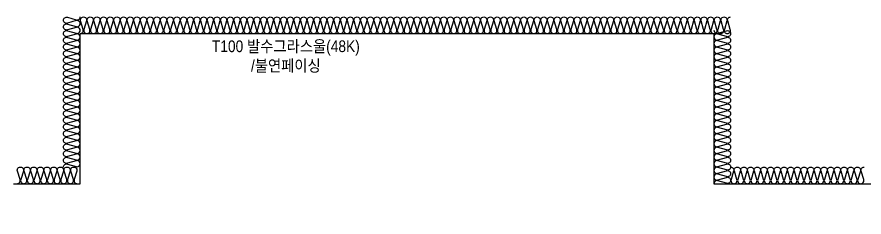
# Model space of a CAD drawing. Header units: millimetres. Extents: x 19868 to 801382, y -4805 to 85279.
# Drawn here: x 538459 to 543538, y 51179 to 52379 of the extents above; entities that cross this region are included whole.
import ezdxf
from ezdxf.enums import TextEntityAlignment as Align

# ---------------------------------------------------------------- set-up
doc = ezdxf.new("R2010")
doc.units = ezdxf.units.MM
doc.header["$LTSCALE"] = 250
doc.layers.add('ISL', color=251, linetype='Continuous')
doc.layers.add('NOPLOT-단열', color=225, linetype='Continuous', plot=False)
doc.styles.add('Gdim', font='')
doc.styles.get('Gdim').set_extended_font_data('Dotum')

msp = doc.modelspace()

# ---------------------------------------------------------------- linework, layer by layer
at = {"layer": 'ISL'}
for points in [[(538738.2, 51479, -0.509267), (538762.4, 51496.6), (538814, 51481.3, 1.372593), (538814, 51516.6), (538762.4, 51501.3, -0.509267), (538738.2, 51519, -0.509267), (538762.4, 51536.6), (538814, 51521.3, 1.372593), (538814, 51556.6), (538762.4, 51541.3, -0.509267), (538738.2, 51559, -0.509267), (538762.4, 51576.6), (538814, 51561.3, 1.372593), (538814, 51596.6), (538762.4, 51581.3, -0.509267), (538738.2, 51599, -0.509267), (538762.4, 51616.6), (538814, 51601.3, 1.372593), (538814, 51636.6), (538762.4, 51621.3, -0.509267), (538738.2, 51639, -0.509267), (538762.4, 51656.6), (538814, 51641.3, 1.372593), (538814, 51676.6), (538762.4, 51661.3, -0.509267), (538738.2, 51679, -0.509267), (538762.4, 51696.6), (538814, 51681.3, 1.372593), (538814, 51716.6), (538762.4, 51701.3, -0.509267), (538738.2, 51719, -0.509267), (538762.4, 51736.6), (538814, 51721.3, 1.372593), (538814, 51756.6), (538762.4, 51741.3, -0.509267), (538738.2, 51759, -0.509267), (538762.4, 51776.6), (538814, 51761.3, 1.372593), (538814, 51796.6), (538762.4, 51781.3, -0.509267), (538738.2, 51799, -0.509267), (538762.4, 51816.6), (538814, 51801.3, 1.372593), (538814, 51836.6), (538762.4, 51821.3, -0.509267), (538738.2, 51839, -0.509267), (538762.4, 51856.6), (538814, 51841.3, 1.372593), (538814, 51876.6), (538762.4, 51861.3, -0.509267), (538738.2, 51879, -0.509267), (538762.4, 51896.6), (538814, 51881.3, 1.372593), (538814, 51916.6), (538762.4, 51901.3, -0.509267), (538738.2, 51919, -0.509267), (538762.4, 51936.6), (538814, 51921.3, 1.372593), (538814, 51956.6), (538762.4, 51941.3, -0.509267), (538738.2, 51959, -0.509267), (538762.4, 51976.6), (538814, 51961.3, 1.372593), (538814, 51996.6), (538762.4, 51981.3, -0.509267), (538738.2, 51999, -0.509267), (538762.4, 52016.6), (538814, 52001.3, 1.372593), (538814, 52036.6), (538762.4, 52021.3, -0.509267), (538738.2, 52039, -0.509267), (538762.4, 52056.6), (538814, 52041.3, 1.372593), (538814, 52076.6), (538762.4, 52061.3, -0.509267), (538738.2, 52079, -0.509267), (538762.4, 52096.6), (538814, 52081.3, 1.372593), (538814, 52116.6), (538762.4, 52101.3, -0.509267), (538738.2, 52119, -0.509267), (538762.4, 52136.6), (538814, 52121.3, 1.372593), (538814, 52156.6), (538762.4, 52141.3, -0.509267), (538738.2, 52159, -0.509267), (538762.4, 52176.6), (538814, 52161.3, 1.372593), (538814, 52196.6), (538762.4, 52181.3, -0.509267), (538738.2, 52199, -0.509267), (538762.4, 52216.6), (538814, 52201.3, 1.372593), (538814, 52236.6), (538762.4, 52221.3, -0.509267), (538738.2, 52239, -0.509267), (538762.4, 52256.6), (538814, 52241.3, 1.372593), (538814, 52276.6), (538762.4, 52261.3, -0.509267), (538738.2, 52279, -0.509267), (538762.4, 52296.6), (538814, 52281.3, 1.372593), (538814, 52316.6), (538762.4, 52301.3, -0.509267), (538738.2, 52319, -0.509267), (538762.4, 52336.6), (538814, 52321.3, 1.372593), (538814, 52356.6), (538762.4, 52341.3, -0.509267), (538738.2, 52359, -0.509267), (538762.4, 52376.6), (538814, 52361.3, 0.508361), (538838.2, 52378.9, 0.508361)], [(538838.2, 52278.9, 0.509267), (538855.9, 52303.2), (538840.6, 52354.7, -1.372593), (538875.9, 52354.7), (538860.6, 52303.2, 0.509267), (538878.2, 52278.9, 0.509267), (538895.9, 52303.2), (538880.6, 52354.7, -1.372593), (538915.9, 52354.7), (538900.6, 52303.2, 0.509267), (538918.2, 52278.9, 0.509267), (538935.9, 52303.2), (538920.6, 52354.7, -1.372593), (538955.9, 52354.7), (538940.6, 52303.2, 0.509267), (538958.2, 52278.9, 0.509267), (538975.9, 52303.2), (538960.6, 52354.7, -1.372593), (538995.9, 52354.7), (538980.6, 52303.2, 0.509267), (538998.2, 52278.9, 0.509267), (539015.9, 52303.2), (539000.6, 52354.7, -1.372593), (539035.9, 52354.7), (539020.6, 52303.2, 0.509267), (539038.2, 52278.9, 0.509267), (539055.9, 52303.2), (539040.6, 52354.7, -1.372593), (539075.9, 52354.7), (539060.6, 52303.2, 0.509267), (539078.2, 52278.9, 0.509267), (539095.9, 52303.2), (539080.6, 52354.7, -1.372593), (539115.9, 52354.7), (539100.6, 52303.2, 0.509267), (539118.2, 52278.9, 0.509267), (539135.9, 52303.2), (539120.6, 52354.7, -1.372593), (539155.9, 52354.7), (539140.6, 52303.2, 0.509267), (539158.2, 52278.9, 0.509267), (539175.9, 52303.2), (539160.6, 52354.7, -1.372593), (539195.9, 52354.7), (539180.6, 52303.2, 0.509267), (539198.2, 52278.9, 0.509267), (539215.9, 52303.2), (539200.6, 52354.7, -1.372593), (539235.9, 52354.7), (539220.6, 52303.2, 0.509267), (539238.2, 52278.9, 0.509267), (539255.9, 52303.2), (539240.6, 52354.7, -1.372593), (539275.9, 52354.7), (539260.6, 52303.2, 0.509267), (539278.2, 52278.9, 0.509267), (539295.9, 52303.2), (539280.6, 52354.7, -1.372593), (539315.9, 52354.7), (539300.6, 52303.2, 0.509267), (539318.2, 52278.9, 0.509267), (539335.9, 52303.2), (539320.6, 52354.7, -1.372593), (539355.9, 52354.7), (539340.6, 52303.2, 0.509267), (539358.2, 52278.9, 0.509267), (539375.9, 52303.2), (539360.6, 52354.7, -1.372593), (539395.9, 52354.7), (539380.6, 52303.2, 0.509267), (539398.2, 52278.9, 0.509267), (539415.9, 52303.2), (539400.6, 52354.7, -1.372593), (539435.9, 52354.7), (539420.6, 52303.2, 0.509267), (539438.2, 52278.9, 0.509267), (539455.9, 52303.2), (539440.6, 52354.7, -1.372593), (539475.9, 52354.7), (539460.6, 52303.2, 0.509267), (539478.2, 52278.9, 0.509267), (539495.9, 52303.2), (539480.6, 52354.7, -1.372593), (539515.9, 52354.7), (539500.6, 52303.2, 0.509267), (539518.2, 52278.9, 0.509267), (539535.9, 52303.2), (539520.6, 52354.7, -1.372593), (539555.9, 52354.7), (539540.6, 52303.2, 0.509267), (539558.2, 52278.9, 0.509267), (539575.9, 52303.2), (539560.6, 52354.7, -1.372593), (539595.9, 52354.7), (539580.6, 52303.2, 0.509267), (539598.2, 52278.9, 0.509267), (539615.9, 52303.2), (539600.6, 52354.7, -1.372593), (539635.9, 52354.7), (539620.6, 52303.2, 0.509267), (539638.2, 52278.9, 0.509267), (539655.9, 52303.2), (539640.6, 52354.7, -1.372593), (539675.9, 52354.7), (539660.6, 52303.2, 0.509267), (539678.2, 52278.9, 0.509267), (539695.9, 52303.2), (539680.6, 52354.7, -1.372593), (539715.9, 52354.7), (539700.6, 52303.2, 0.509267), (539718.2, 52278.9, 0.509267), (539735.9, 52303.2), (539720.6, 52354.7, -1.372593), (539755.9, 52354.7), (539740.6, 52303.2, 0.509267), (539758.2, 52278.9, 0.509267), (539775.9, 52303.2), (539760.6, 52354.7, -1.372593), (539795.9, 52354.7), (539780.6, 52303.2, 0.509267), (539798.2, 52278.9, 0.509267), (539815.9, 52303.2), (539800.6, 52354.7, -1.372593), (539835.9, 52354.7), (539820.6, 52303.2, 0.509267), (539838.2, 52278.9, 0.509267), (539855.9, 52303.2), (539840.6, 52354.7, -1.372593), (539875.9, 52354.7), (539860.6, 52303.2, 0.509267), (539878.2, 52278.9, 0.509267), (539895.9, 52303.2), (539880.6, 52354.7, -1.372593), (539915.9, 52354.7), (539900.6, 52303.2, 0.509267), (539918.2, 52278.9, 0.509267), (539935.9, 52303.2), (539920.6, 52354.7, -1.372593), (539955.9, 52354.7), (539940.6, 52303.2, 0.509267), (539958.2, 52278.9, 0.509267), (539975.9, 52303.2), (539960.6, 52354.7, -1.372593), (539995.9, 52354.7), (539980.6, 52303.2, 0.509267), (539998.2, 52278.9, 0.509267), (540015.9, 52303.2), (540000.6, 52354.7, -1.372593), (540035.9, 52354.7), (540020.6, 52303.2, 0.509267), (540038.2, 52278.9, 0.509267), (540055.9, 52303.2), (540040.6, 52354.7, -1.372593), (540075.9, 52354.7), (540060.6, 52303.2, 0.509267), (540078.2, 52278.9, 0.509267), (540095.9, 52303.2), (540080.6, 52354.7, -1.372593), (540115.9, 52354.7), (540100.6, 52303.2, 0.509267), (540118.2, 52278.9, 0.509267), (540135.9, 52303.2), (540120.6, 52354.7, -1.372593), (540155.9, 52354.7), (540140.6, 52303.2, 0.509267), (540158.2, 52278.9, 0.509267), (540175.9, 52303.2), (540160.6, 52354.7, -1.372593), (540195.9, 52354.7), (540180.6, 52303.2, 0.509267), (540198.2, 52278.9, 0.509267), (540215.9, 52303.2), (540200.6, 52354.7, -1.372593), (540235.9, 52354.7), (540220.6, 52303.2, 0.509267), (540238.2, 52278.9, 0.509267), (540255.9, 52303.2), (540240.6, 52354.7, -1.372593), (540275.9, 52354.7), (540260.6, 52303.2, 0.509267), (540278.2, 52278.9, 0.509267), (540295.9, 52303.2), (540280.6, 52354.7, -1.372593), (540315.9, 52354.7), (540300.6, 52303.2, 0.509267), (540318.2, 52278.9, 0.509267), (540335.9, 52303.2), (540320.6, 52354.7, -1.372593), (540355.9, 52354.7), (540340.6, 52303.2, 0.509267), (540358.2, 52278.9, 0.509267), (540375.9, 52303.2), (540360.6, 52354.7, -1.372593), (540395.9, 52354.7), (540380.6, 52303.2, 0.509267), (540398.2, 52278.9, 0.509267), (540415.9, 52303.2), (540400.6, 52354.7, -1.372593), (540435.9, 52354.7), (540420.6, 52303.2, 0.509267), (540438.2, 52278.9, 0.509267), (540455.9, 52303.2), (540440.6, 52354.7, -1.372593), (540475.9, 52354.7), (540460.6, 52303.2, 0.509267), (540478.2, 52278.9, 0.509267), (540495.9, 52303.2), (540480.6, 52354.7, -1.372593), (540515.9, 52354.7), (540500.6, 52303.2, 0.509267), (540518.2, 52278.9, 0.509267), (540535.9, 52303.2), (540520.6, 52354.7, -1.372593), (540555.9, 52354.7), (540540.6, 52303.2, 0.509267), (540558.2, 52278.9, 0.509267), (540575.9, 52303.2), (540560.6, 52354.7, -1.372593), (540595.9, 52354.7), (540580.6, 52303.2, 0.509267), (540598.2, 52278.9, 0.509267), (540615.9, 52303.2), (540600.6, 52354.7, -1.372593), (540635.9, 52354.7), (540620.6, 52303.2, 0.509267), (540638.2, 52278.9, 0.509267), (540655.9, 52303.2), (540640.6, 52354.7, -1.372593), (540675.9, 52354.7), (540660.6, 52303.2, 0.509267), (540678.2, 52278.9, 0.509267), (540695.9, 52303.2), (540680.6, 52354.7, -1.372593), (540715.9, 52354.7), (540700.6, 52303.2, 0.509267), (540718.2, 52278.9, 0.509267), (540735.9, 52303.2), (540720.6, 52354.7, -1.372593), (540755.9, 52354.7), (540740.6, 52303.2, 0.509267), (540758.2, 52278.9, 0.509267), (540775.9, 52303.2), (540760.6, 52354.7, -1.372593), (540795.9, 52354.7), (540780.6, 52303.2, 0.509267), (540798.2, 52278.9, 0.509267), (540815.9, 52303.2), (540800.6, 52354.7, -1.372593), (540835.9, 52354.7), (540820.6, 52303.2, 0.509267), (540838.2, 52278.9, 0.509267), (540855.9, 52303.2), (540840.6, 52354.7, -1.372593), (540875.9, 52354.7), (540860.6, 52303.2, 0.509267), (540878.2, 52278.9, 0.509267), (540895.9, 52303.2), (540880.6, 52354.7, -1.372593), (540915.9, 52354.7), (540900.6, 52303.2, 0.509267), (540918.2, 52278.9, 0.509267), (540935.9, 52303.2), (540920.6, 52354.7, -1.372593), (540955.9, 52354.7), (540940.6, 52303.2, 0.509267), (540958.2, 52278.9, 0.509267), (540975.9, 52303.2), (540960.6, 52354.7, -1.372593), (540995.9, 52354.7), (540980.6, 52303.2, 0.509267), (540998.2, 52278.9, 0.509267), (541015.9, 52303.2), (541000.6, 52354.7, -1.372593), (541035.9, 52354.7), (541020.6, 52303.2, 0.509267), (541038.2, 52278.9, 0.509267), (541055.9, 52303.2), (541040.6, 52354.7, -1.372593), (541075.9, 52354.7), (541060.6, 52303.2, 0.509267), (541078.2, 52278.9, 0.509267), (541095.9, 52303.2), (541080.6, 52354.7, -1.372593), (541115.9, 52354.7), (541100.6, 52303.2, 0.509267), (541118.2, 52278.9, 0.509267), (541135.9, 52303.2), (541120.6, 52354.7, -1.372593), (541155.9, 52354.7), (541140.6, 52303.2, 0.509267), (541158.2, 52278.9, 0.509267), (541175.9, 52303.2), (541160.6, 52354.7, -1.372593), (541195.9, 52354.7), (541180.6, 52303.2, 0.509267), (541198.2, 52278.9, 0.509267), (541215.9, 52303.2), (541200.6, 52354.7, -1.372593), (541235.9, 52354.7), (541220.6, 52303.2, 0.509267), (541238.2, 52278.9, 0.509267), (541255.9, 52303.2), (541240.6, 52354.7, -1.372593), (541275.9, 52354.7), (541260.6, 52303.2, 0.509267), (541278.2, 52278.9, 0.509267), (541295.9, 52303.2), (541280.6, 52354.7, -1.372593), (541315.9, 52354.7), (541300.6, 52303.2, 0.509267), (541318.2, 52278.9, 0.509267), (541335.9, 52303.2), (541320.6, 52354.7, -1.372593), (541355.9, 52354.7), (541340.6, 52303.2, 0.509267), (541358.2, 52278.9, 0.509267), (541375.9, 52303.2), (541360.6, 52354.7, -1.372593), (541395.9, 52354.7), (541380.6, 52303.2, 0.509267), (541398.2, 52278.9, 0.509267), (541415.9, 52303.2), (541400.6, 52354.7, -1.372593), (541435.9, 52354.7), (541420.6, 52303.2, 0.509267), (541438.2, 52278.9, 0.509267), (541455.9, 52303.2), (541440.6, 52354.7, -1.372593), (541475.9, 52354.7), (541460.6, 52303.2, 0.509267), (541478.2, 52278.9, 0.509267), (541495.9, 52303.2), (541480.6, 52354.7, -1.372593), (541515.9, 52354.7), (541500.6, 52303.2, 0.509267), (541518.2, 52278.9, 0.509267), (541535.9, 52303.2), (541520.6, 52354.7, -1.372593), (541555.9, 52354.7), (541540.6, 52303.2, 0.509267), (541558.2, 52278.9, 0.509267), (541575.9, 52303.2), (541560.6, 52354.7, -1.372593), (541595.9, 52354.7), (541580.6, 52303.2, 0.509267), (541598.2, 52278.9, 0.509267), (541615.9, 52303.2), (541600.6, 52354.7, -1.372593), (541635.9, 52354.7), (541620.6, 52303.2, 0.509267), (541638.2, 52278.9, 0.509267), (541655.9, 52303.2), (541640.6, 52354.7, -1.372593), (541675.9, 52354.7), (541660.6, 52303.2, 0.509267), (541678.2, 52278.9, 0.509267), (541695.9, 52303.2), (541680.6, 52354.7, -1.372593), (541715.9, 52354.7), (541700.6, 52303.2, 0.509267), (541718.2, 52278.9, 0.509267), (541735.9, 52303.2), (541720.6, 52354.7, -1.372593), (541755.9, 52354.7), (541740.6, 52303.2, 0.509267), (541758.2, 52278.9, 0.509267), (541775.9, 52303.2), (541760.6, 52354.7, -1.372593), (541795.9, 52354.7), (541780.6, 52303.2, 0.509267), (541798.2, 52278.9, 0.509267), (541815.9, 52303.2), (541800.6, 52354.7, -1.372593), (541835.9, 52354.7), (541820.6, 52303.2, 0.509267), (541838.2, 52278.9, 0.509267), (541855.9, 52303.2), (541840.6, 52354.7, -1.372593), (541875.9, 52354.7), (541860.6, 52303.2, 0.509267), (541878.2, 52278.9, 0.509267), (541895.9, 52303.2), (541880.6, 52354.7, -1.372593), (541915.9, 52354.7), (541900.6, 52303.2, 0.509267), (541918.2, 52278.9, 0.509267), (541935.9, 52303.2), (541920.6, 52354.7, -1.372593), (541955.9, 52354.7), (541940.6, 52303.2, 0.509267), (541958.2, 52278.9, 0.509267), (541975.9, 52303.2), (541960.6, 52354.7, -1.372593), (541995.9, 52354.7), (541980.6, 52303.2, 0.509267), (541998.2, 52278.9, 0.509267), (542015.9, 52303.2), (542000.6, 52354.7, -1.372593), (542035.9, 52354.7), (542020.6, 52303.2, 0.509267), (542038.2, 52278.9, 0.509267), (542055.9, 52303.2), (542040.6, 52354.7, -1.372593), (542075.9, 52354.7), (542060.6, 52303.2, 0.509267), (542078.2, 52278.9, 0.509267), (542095.9, 52303.2), (542080.6, 52354.7, -1.372593), (542115.9, 52354.7), (542100.6, 52303.2, 0.509267), (542118.2, 52278.9, 0.509267), (542135.9, 52303.2), (542120.6, 52354.7, -1.372593), (542155.9, 52354.7), (542140.6, 52303.2, 0.509267), (542158.2, 52278.9, 0.509267), (542175.9, 52303.2), (542160.6, 52354.7, -1.372593), (542195.9, 52354.7), (542180.6, 52303.2, 0.509267), (542198.2, 52278.9, 0.509267), (542215.9, 52303.2), (542200.6, 52354.7, -1.372593), (542235.9, 52354.7), (542220.6, 52303.2, 0.509267), (542238.2, 52278.9, 0.509267), (542255.9, 52303.2), (542240.6, 52354.7, -1.372593), (542275.9, 52354.7), (542260.6, 52303.2, 0.509267), (542278.2, 52278.9, 0.509267), (542295.9, 52303.2), (542280.6, 52354.7, -1.372593), (542315.9, 52354.7), (542300.6, 52303.2, 0.509267), (542318.2, 52278.9, 0.509267), (542335.9, 52303.2), (542320.6, 52354.7, -1.372593), (542355.9, 52354.7), (542340.6, 52303.2, 0.509267), (542358.2, 52278.9, 0.509267), (542375.9, 52303.2), (542360.6, 52354.7, -1.372593), (542395.9, 52354.7), (542380.6, 52303.2, 0.509267), (542398.2, 52278.9, 0.509267), (542415.9, 52303.2), (542400.6, 52354.7, -1.372593), (542435.9, 52354.7), (542420.6, 52303.2, 0.509267), (542438.2, 52278.9, 0.509267), (542455.9, 52303.2), (542440.6, 52354.7, -1.372593), (542475.9, 52354.7), (542460.6, 52303.2, 0.509267), (542478.2, 52278.9, 0.509267), (542495.9, 52303.2), (542480.6, 52354.7, -1.372593), (542515.9, 52354.7), (542500.6, 52303.2, 0.509267), (542518.2, 52278.9, 0.509267), (542535.9, 52303.2), (542520.6, 52354.7, -1.372593), (542555.9, 52354.7), (542540.6, 52303.2, 0.509267), (542558.2, 52278.9, 0.509267), (542575.9, 52303.2), (542560.6, 52354.7, -1.372593), (542595.9, 52354.7), (542580.6, 52303.2, 0.509267), (542598.2, 52278.9, 0.509267), (542615.9, 52303.2), (542600.6, 52354.7, -1.372593), (542635.9, 52354.7), (542620.6, 52303.2, 0.509267), (542638.2, 52278.9, 0.509267), (542655.9, 52303.2), (542640.6, 52354.7, -1.372593), (542675.9, 52354.7), (542660.6, 52303.2, 0.509267), (542678.2, 52278.9, 0.509267), (542695.9, 52303.2), (542680.6, 52354.7, -1.372593), (542715.9, 52354.7), (542700.6, 52303.2, 0.509267), (542718.2, 52278.9, 0.509267), (542735.9, 52303.2), (542720.6, 52354.7, -0.508361), (542738.2, 52378.9, -0.508361)], [(542638.2, 52298.9, 0.509267), (542662.4, 52281.3), (542714, 52296.6, -1.372593), (542714, 52261.3), (542662.4, 52276.6, 0.509267), (542638.2, 52258.9, 0.509267), (542662.4, 52241.3), (542714, 52256.6, -1.372593), (542714, 52221.3), (542662.4, 52236.6, 0.509267), (542638.2, 52218.9, 0.509267), (542662.4, 52201.3), (542714, 52216.6, -1.372593), (542714, 52181.3), (542662.4, 52196.6, 0.509267), (542638.2, 52178.9, 0.509267), (542662.4, 52161.3), (542714, 52176.6, -1.372593), (542714, 52141.3), (542662.4, 52156.6, 0.509267), (542638.2, 52138.9, 0.509267), (542662.4, 52121.3), (542714, 52136.6, -1.372593), (542714, 52101.3), (542662.4, 52116.6, 0.509267), (542638.2, 52098.9, 0.509267), (542662.4, 52081.3), (542714, 52096.6, -1.372593), (542714, 52061.3), (542662.4, 52076.6, 0.509267), (542638.2, 52058.9, 0.509267), (542662.4, 52041.3), (542714, 52056.6, -1.372593), (542714, 52021.3), (542662.4, 52036.6, 0.509267), (542638.2, 52018.9, 0.509267), (542662.4, 52001.3), (542714, 52016.6, -1.372593), (542714, 51981.3), (542662.4, 51996.6, 0.509267), (542638.2, 51978.9, 0.509267), (542662.4, 51961.3), (542714, 51976.6, -1.372593), (542714, 51941.3), (542662.4, 51956.6, 0.509267), (542638.2, 51938.9, 0.509267), (542662.4, 51921.3), (542714, 51936.6, -1.372593), (542714, 51901.3), (542662.4, 51916.6, 0.509267), (542638.2, 51898.9, 0.509267), (542662.4, 51881.3), (542714, 51896.6, -1.372593), (542714, 51861.3), (542662.4, 51876.6, 0.509267), (542638.2, 51858.9, 0.509267), (542662.4, 51841.3), (542714, 51856.6, -1.372593), (542714, 51821.3), (542662.4, 51836.6, 0.509267), (542638.2, 51818.9, 0.509267), (542662.4, 51801.3), (542714, 51816.6, -1.372593), (542714, 51781.3), (542662.4, 51796.6, 0.509267), (542638.2, 51778.9, 0.509267), (542662.4, 51761.3), (542714, 51776.6, -1.372593), (542714, 51741.3), (542662.4, 51756.6, 0.509267), (542638.2, 51738.9, 0.509267), (542662.4, 51721.3), (542714, 51736.6, -1.372593), (542714, 51701.3), (542662.4, 51716.6, 0.509267), (542638.2, 51698.9, 0.509267), (542662.4, 51681.3), (542714, 51696.6, -1.372593), (542714, 51661.3), (542662.4, 51676.6, 0.509267), (542638.2, 51658.9, 0.509267), (542662.4, 51641.3), (542714, 51656.6, -1.372593), (542714, 51621.3), (542662.4, 51636.6, 0.509267), (542638.2, 51618.9, 0.509267), (542662.4, 51601.3), (542714, 51616.6, -1.372593), (542714, 51581.3), (542662.4, 51596.6, 0.509267), (542638.2, 51578.9, 0.509267), (542662.4, 51561.3), (542714, 51576.6, -1.372593), (542714, 51541.3), (542662.4, 51556.6, 0.509267), (542638.2, 51538.9, 0.509267), (542662.4, 51521.3), (542714, 51536.6, -1.372593), (542714, 51501.3), (542662.4, 51516.6, 0.509267), (542638.2, 51498.9, 0.509267), (542662.4, 51481.3), (542714, 51496.6, -1.372593), (542714, 51461.3), (542662.4, 51476.6, 0.509267), (542638.2, 51458.9, 0.509267), (542662.4, 51441.3), (542714, 51456.6, -1.372593), (542714, 51421.3), (542662.4, 51436.6, 0.509267), (542638.2, 51418.9, 0.509267), (542662.4, 51401.3), (542714, 51416.6, -1.372593), (542714, 51381.3), (542662.4, 51396.6, 0.509267), (542638.2, 51378.9)], [(538459.7, 51378.9, 0.509267), (538477.3, 51403.2), (538462, 51454.7, -1.372593), (538497.3, 51454.7), (538482, 51403.2, 0.509267), (538499.7, 51378.9, 0.509267), (538517.3, 51403.2), (538502, 51454.7, -1.372593), (538537.3, 51454.7), (538522, 51403.2, 0.509267), (538539.7, 51378.9, 0.509267), (538557.3, 51403.2), (538542, 51454.7, -1.372593), (538577.3, 51454.7), (538562, 51403.2, 0.509267), (538579.7, 51378.9, 0.509267), (538597.3, 51403.2), (538582, 51454.7, -1.372593), (538617.3, 51454.7), (538602, 51403.2, 0.509267), (538619.7, 51378.9, 0.509267), (538637.3, 51403.2), (538622, 51454.7, -1.372593), (538657.3, 51454.7), (538642, 51403.2, 0.509267), (538659.7, 51378.9, 0.509267), (538677.3, 51403.2), (538662, 51454.7, -1.372593), (538697.3, 51454.7), (538682, 51403.2, 0.509267), (538699.7, 51378.9, 0.509267), (538717.3, 51403.2), (538702, 51454.7, -1.372593), (538737.3, 51454.7), (538722, 51403.2, 0.509267), (538739.7, 51378.9, 0.509267), (538757.3, 51403.2), (538742, 51454.7, -1.372593), (538777.3, 51454.7), (538762, 51403.2, 0.509267), (538779.7, 51378.9, 0.509267), (538797.3, 51403.2), (538782, 51454.7, -1.372593), (538817.3, 51454.7), (538802, 51403.2, 0.509267), (538819.7, 51378.9)], [(542738.2, 51478.9, -0.509267), (542755.9, 51454.7), (542740.6, 51403.2, 1.372593), (542775.9, 51403.2), (542760.6, 51454.7, -0.509267), (542778.2, 51478.9, -0.509267), (542795.9, 51454.7), (542780.6, 51403.2, 1.372593), (542815.9, 51403.2), (542800.6, 51454.7, -0.509267), (542818.2, 51478.9, -0.509267), (542835.9, 51454.7), (542820.6, 51403.2, 1.372593), (542855.9, 51403.2), (542840.6, 51454.7, -0.509267), (542858.2, 51478.9, -0.509267), (542875.9, 51454.7), (542860.6, 51403.2, 1.372593), (542895.9, 51403.2), (542880.6, 51454.7, -0.509267), (542898.2, 51478.9, -0.509267), (542915.9, 51454.7), (542900.6, 51403.2, 1.372593), (542935.9, 51403.2), (542920.6, 51454.7, -0.509267), (542938.2, 51478.9, -0.509267), (542955.9, 51454.7), (542940.6, 51403.2, 1.372593), (542975.9, 51403.2), (542960.6, 51454.7, -0.509267), (542978.2, 51478.9, -0.509267), (542995.9, 51454.7), (542980.6, 51403.2, 1.372593), (543015.9, 51403.2), (543000.6, 51454.7, -0.509267), (543018.2, 51478.9, -0.509267), (543035.9, 51454.7), (543020.6, 51403.2, 1.372593), (543055.9, 51403.2), (543040.6, 51454.7, -0.509267), (543058.2, 51478.9, -0.509267), (543075.9, 51454.7), (543060.6, 51403.2, 1.372593), (543095.9, 51403.2), (543080.6, 51454.7, -0.509267), (543098.2, 51478.9, -0.509267), (543115.9, 51454.7), (543100.6, 51403.2, 1.372593), (543135.9, 51403.2), (543120.6, 51454.7, -0.509267), (543138.2, 51478.9, -0.509267), (543155.9, 51454.7), (543140.6, 51403.2, 1.372593), (543175.9, 51403.2), (543160.6, 51454.7, -0.509267), (543178.2, 51478.9, -0.509267), (543195.9, 51454.7), (543180.6, 51403.2, 1.372593), (543215.9, 51403.2), (543200.6, 51454.7, -0.509267), (543218.2, 51478.9, -0.509267), (543235.9, 51454.7), (543220.6, 51403.2, 1.372593), (543255.9, 51403.2), (543240.6, 51454.7, -0.509267), (543258.2, 51478.9, -0.509267), (543275.9, 51454.7), (543260.6, 51403.2, 1.372593), (543295.9, 51403.2), (543280.6, 51454.7, -0.509267), (543298.2, 51478.9, -0.509267), (543315.9, 51454.7), (543300.6, 51403.2, 1.372593), (543335.9, 51403.2), (543320.6, 51454.7, -0.509267), (543338.2, 51478.9, -0.509267), (543355.9, 51454.7), (543340.6, 51403.2, 1.372593), (543375.9, 51403.2), (543360.6, 51454.7, -0.509267), (543378.2, 51478.9, -0.509267), (543395.9, 51454.7), (543380.6, 51403.2, 1.372593), (543415.9, 51403.2), (543400.6, 51454.7, -0.509267), (543418.2, 51478.9, -0.509267), (543435.9, 51454.7), (543420.6, 51403.2, 1.372593), (543455.9, 51403.2), (543440.6, 51454.7, -0.509267), (543458.2, 51478.9, -0.509267), (543475.9, 51454.7), (543460.6, 51403.2, 1.372593), (543495.9, 51403.2), (543480.6, 51454.7, -0.509267), (543498.2, 51478.9, -0.509267), (543515.9, 51454.7), (543500.6, 51403.2, 1.372593), (543535.9, 51403.2), (543520.6, 51454.7, -0.509267), (543538.2, 51478.9)]]:
    msp.add_lwpolyline(points, format="xyb", dxfattribs=at)
msp.add_lwpolyline([(538438.2, 51378.9), (538838.2, 51378.9), (538838.2, 52278.9), (542638.2, 52278.9), (542638.2, 51378.9), (543638.2, 51378.9), (543638.2, 52298.9), (547638.2, 52298.9), (547638.2, 51378.9), (548638.2, 51378.9), (548638.2, 52298.9), (558538.2, 52298.9), (558538.2, 51178.9), (559738.2, 51178.9)], dxfattribs=at)

# ---------------------------------------------------------------- texts
at = {"layer": 'NOPLOT-단열', "style": 'Gdim', "width": 0.9}
for s, p in [('T100 발수그라스울(48K)', (540071.3, 52203.1)), ('/불연페이싱', (540071.3, 52086.6))]:
    msp.add_text(s, height=70, dxfattribs=at).set_placement(p, align=Align.MIDDLE_CENTER)

doc.saveas('drawing.dxf')
